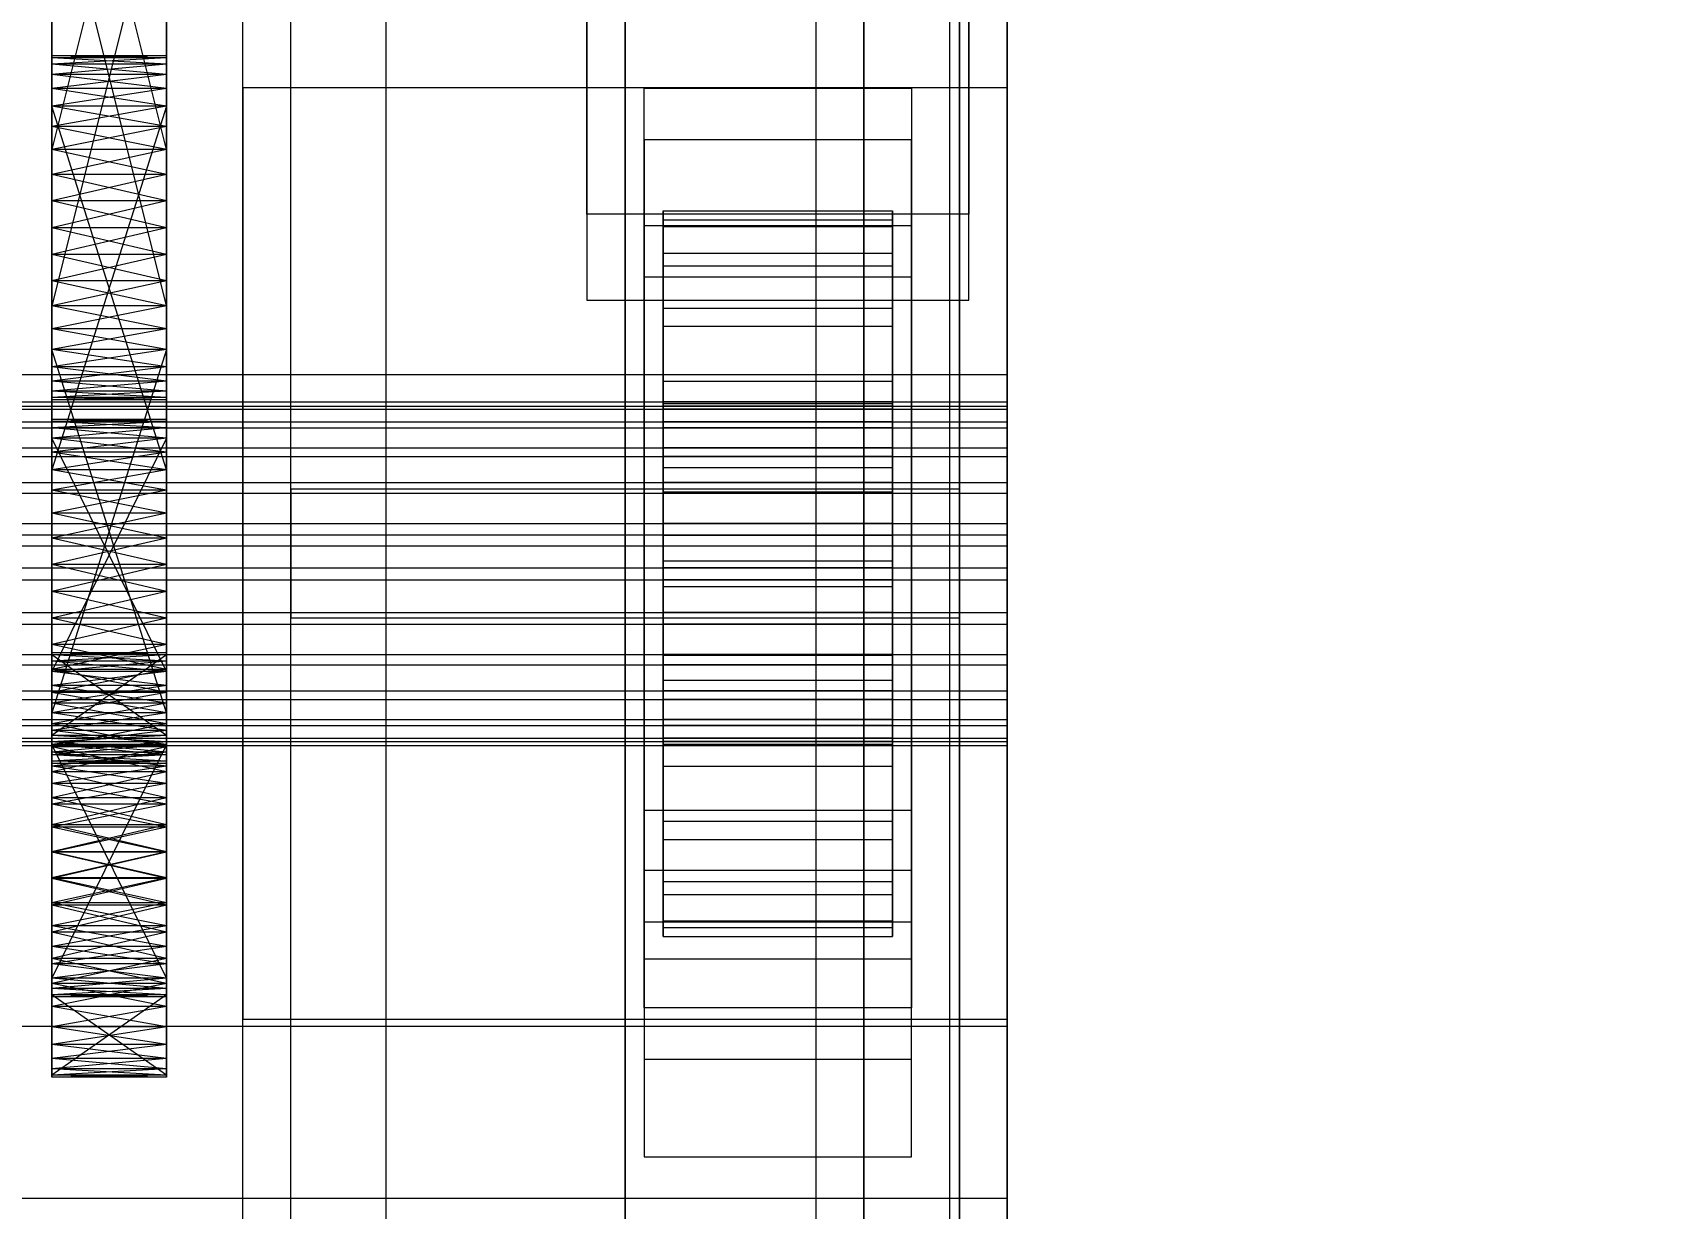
# Model space of a CAD drawing. Header units: millimetres. Extents: x -1970 to 59977, y -65068 to 6837.
# Drawn here: x 1449 to 1534.8, y -34735.4 to -34673.9 of the extents above; entities that cross this region are included whole.
import ezdxf

# ---------------------------------------------------------------- set-up
doc = ezdxf.new("R2010")
doc.units = ezdxf.units.MM
for name, color, linetype, lineweight in [('COTAS_P', 1, 'Continuous', 0), ('frontal_C03', 7, 'Continuous', 0), ('frontal_secador', 7, 'Continuous', 0)]:
    doc.layers.add(name, color=color, linetype=linetype, lineweight=lineweight)
doc.dimstyles.new('R19_100', dxfattribs={"dimtxt": 250, "dimasz": 150, "dimexe": 150, "dimexo": 80, "dimgap": 100, "dimtad": 1, "dimtih": 1, "dimtoh": 1, "dimdsep": 46, "dimcen": 0.09, "dimadec": 0, "dimazin": 0, "dimtfac": 1, "dimtdec": 4, "dimtofl": 0, "dimtmove": 0, "dimatfit": 3, "dimfxl": 1, "dimtolj": 1, "dimtzin": 0, "dimarcsym": 0})

# ---------------------------------------------------------------- blocks, each defined once
blk = doc.blocks.new('*D37')
at = {"layer": 'COTAS_P', "color": 0, "lineweight": -2, "transparency": 16777216}
for p, q in [((-1750, -35420), (-1750, -34450)), ((2600, -35420), (2600, -34450)), ((-1600, -34600), (2450, -34600))]:
    blk.add_line(p, q, dxfattribs=at)
at = {"layer": 'COTAS_P', "color": 0, "transparency": 16777216}
for points in [[(-1600, -34575), (-1600, -34625), (-1750, -34600)], [(2450, -34575), (2450, -34625), (2600, -34600)]]:
    blk.add_solid(points, dxfattribs=at)
at = {"layer": 'Defpoints', "color": 0, "transparency": 16777216}
for p in [(2600, -34600), (-1750, -35500), (2600, -35500)]:
    blk.add_point(p, dxfattribs=at)

msp = doc.modelspace()

# ---------------------------------------------------------------- linework, layer by layer
at = {"layer": 'frontal_C03'}
for p, q in [((1500, -32314.944), (1500, -34875.113)), ((1500, -34879.011), (1500, -32318.841)), ((1490, -35975), (1490, -32996.942)), ((1497, -35975), (1497, -32996.942)), ((1490, -35975), (1490, -33266.434)), ((1497, -35975), (1497, -33266.434)), ((1490, -35975), (1490, -33805.417)), ((1497, -35975), (1497, -33805.417)), ((1467.5, -34957.413), (1467.5, -34362.453)), ((1492.5, -34362.453), (1492.5, -34957.413)), ((1462.5, -34697.731), (1462.5, -34372.263)), ((1497.5, -34372.263), (1497.5, -34697.731)), ((1462.5, -34704.469), (1462.5, -34379)), ((1497.5, -34704.469), (1497.5, -34379)), ((1467.5, -34983.77), (1467.5, -34388.81)), ((1492.5, -34983.77), (1492.5, -34388.81)), ((1460, -34676.738), (1460, -34407.247)), ((1500, -34407.247), (1500, -34676.738)), ((1490, -35975), (1490, -34411.773)), ((1497, -35975), (1497, -34411.773)), ((1460, -34725.461), (1460, -34455.97)), ((1500, -34725.461), (1500, -34455.97)), ((1480, -34466.384), (1480, -34813.291)), ((1480, -34822.274), (1480, -34475.367)), ((1478, -34683.342), (1478, -34622.536)), ((1498, -34622.536), (1498, -34683.342)), ((1460, -34895.125), (1460, -34625.634)), ((1500, -34625.634), (1500, -34895.125)), ((1478, -34627.028), (1478, -34687.834)), ((1498, -34687.834), (1498, -34627.028)), ((1462.5, -34967.223), (1462.5, -34641.754)), ((1497.5, -34641.754), (1497.5, -34967.223)), ((1462.5, -34973.96), (1462.5, -34648.492)), ((1497.5, -34973.96), (1497.5, -34648.492)), ((1460, -34934.104), (1460, -34664.612)), ((1500, -34934.104), (1500, -34664.612)), ((1500, -34676.738), (1460, -34676.738)), ((1460, -34676.738), (1460, -34725.461)), ((1460, -34946.23), (1460, -34676.738)), ((1481, -34679.445), (1481, -34676.75)), ((1481, -34676.75), (1495, -34676.75)), ((1481, -34717.677), (1481, -34676.75)), ((1495, -34676.75), (1495, -34679.445)), ((1495, -34676.75), (1495, -34717.677)), ((1500, -34725.461), (1500, -34676.738)), ((1500, -34676.738), (1500, -34946.23)), ((1495, -34679.445), (1481, -34679.445)), ((1481, -34679.445), (1481, -34720.372)), ((1495, -34720.372), (1495, -34679.445)), ((1498, -34683.342), (1478, -34683.342)), ((1478, -34683.342), (1478, -34687.834)), ((1482, -34693.159), (1482, -34683.166)), ((1482, -34683.166), (1482, -34683.986)), ((1482, -34683.166), (1494, -34683.166)), ((1482, -34683.639), (1482, -34683.166)), ((1482, -34693.384), (1482, -34683.639)), ((1482, -34683.639), (1494, -34683.639)), ((1482, -34685.374), (1482, -34683.639)), ((1494, -34683.986), (1494, -34683.166)), ((1494, -34683.166), (1494, -34693.159)), ((1494, -34683.166), (1494, -34683.639)), ((1494, -34683.639), (1494, -34693.384)), ((1494, -34683.639), (1494, -34685.374)), ((1498, -34687.834), (1498, -34683.342)), ((1481, -34686.631), (1481, -34683.936)), ((1481, -34683.936), (1495, -34683.936)), ((1481, -34724.863), (1481, -34683.936)), ((1482, -34693.548), (1482, -34683.986)), ((1482, -34683.986), (1482, -34686.045)), ((1482, -34683.986), (1494, -34683.986)), ((1494, -34686.045), (1494, -34683.986)), ((1494, -34683.986), (1494, -34693.548)), ((1495, -34683.936), (1495, -34686.631)), ((1495, -34683.936), (1495, -34724.863)), ((1482, -34694.206), (1482, -34685.374)), ((1482, -34685.374), (1494, -34685.374)), ((1482, -34688.253), (1482, -34685.374)), ((1494, -34685.374), (1494, -34694.206)), ((1494, -34685.374), (1494, -34688.253)), ((1482, -34694.523), (1482, -34686.045)), ((1482, -34686.045), (1482, -34689.201)), ((1482, -34686.045), (1494, -34686.045)), ((1494, -34689.201), (1494, -34686.045)), ((1494, -34686.045), (1494, -34694.523)), ((1495, -34686.631), (1481, -34686.631)), ((1481, -34686.631), (1481, -34727.558)), ((1495, -34727.558), (1495, -34686.631)), ((1478, -34687.834), (1498, -34687.834)), ((1482, -34695.569), (1482, -34688.253)), ((1482, -34688.253), (1494, -34688.253)), ((1482, -34692.079), (1482, -34688.253)), ((1494, -34688.253), (1494, -34695.569)), ((1494, -34688.253), (1494, -34692.079)), ((1482, -34696.018), (1482, -34689.201)), ((1482, -34689.201), (1482, -34693.24)), ((1482, -34689.201), (1494, -34689.201)), ((1494, -34693.24), (1494, -34689.201)), ((1494, -34689.201), (1494, -34696.018)), ((-1500, -34691.736), (1500, -34691.736)), ((1482, -34697.382), (1482, -34692.079)), ((1482, -34692.079), (1494, -34692.079)), ((1482, -34696.592), (1482, -34692.079)), ((1494, -34692.079), (1494, -34697.382)), ((1494, -34692.079), (1494, -34696.592)), ((1500, -34691.736), (1500, -34700.719)), ((1500, -34691.736), (1500, -34725.842)), ((-1500, -34693.159), (1500, -34693.159)), ((1482, -34693.548), (1482, -34693.159)), ((1494, -34693.159), (1482, -34693.159)), ((1482, -34693.159), (1482, -34693.384)), ((1482, -34697.932), (1482, -34693.24)), ((1482, -34693.24), (1482, -34697.887)), ((1482, -34693.24), (1494, -34693.24)), ((1494, -34693.159), (1494, -34693.548)), ((1494, -34693.384), (1494, -34693.159)), ((1494, -34697.887), (1494, -34693.24)), ((1494, -34693.24), (1494, -34697.932)), ((1500, -34693.548), (1500, -34693.159)), ((1500, -34693.159), (1500, -34693.384)), ((-1500, -34693.384), (1500, -34693.384)), ((-1500, -34693.548), (1500, -34693.548)), ((1494, -34693.384), (1482, -34693.384)), ((1482, -34693.384), (1482, -34694.206)), ((1482, -34694.523), (1482, -34693.548)), ((1494, -34693.548), (1482, -34693.548)), ((1494, -34694.206), (1494, -34693.384)), ((1494, -34693.548), (1494, -34694.523)), ((1500, -34693.384), (1500, -34694.206)), ((1500, -34694.523), (1500, -34693.548)), ((-1500, -34694.206), (1500, -34694.206)), ((-1500, -34694.523), (1500, -34694.523)), ((1494, -34694.206), (1482, -34694.206)), ((1482, -34694.206), (1482, -34695.569)), ((1482, -34696.018), (1482, -34694.523)), ((1494, -34694.523), (1482, -34694.523)), ((1494, -34695.569), (1494, -34694.206)), ((1494, -34694.523), (1494, -34696.018)), ((1500, -34694.206), (1500, -34695.569)), ((1500, -34696.018), (1500, -34694.523)), ((-1500, -34695.569), (1500, -34695.569)), ((1494, -34695.569), (1482, -34695.569)), ((1482, -34695.569), (1482, -34697.382)), ((1494, -34697.382), (1494, -34695.569)), ((1500, -34695.569), (1500, -34697.382)), ((-1500, -34696.018), (1500, -34696.018)), ((1482, -34697.932), (1482, -34696.018)), ((1494, -34696.018), (1482, -34696.018)), ((1482, -34699.519), (1482, -34696.592)), ((1482, -34696.592), (1494, -34696.592)), ((1482, -34701.483), (1482, -34696.592)), ((1494, -34696.018), (1494, -34697.932)), ((1494, -34696.592), (1494, -34699.519)), ((1494, -34696.592), (1494, -34701.483)), ((1500, -34697.932), (1500, -34696.018)), ((-1500, -34697.382), (1500, -34697.382)), ((1494, -34697.382), (1482, -34697.382)), ((1482, -34697.382), (1482, -34699.519)), ((1494, -34699.519), (1494, -34697.382)), ((1500, -34697.382), (1500, -34699.519)), ((-1500, -34697.932), (1500, -34697.932)), ((1497.5, -34697.731), (1462.5, -34697.731)), ((1462.5, -34697.731), (1462.5, -34704.469)), ((1482, -34697.887), (1482, -34700.133)), ((1494, -34697.887), (1482, -34697.887)), ((1482, -34697.887), (1482, -34702.824)), ((1482, -34700.133), (1482, -34697.932)), ((1494, -34697.932), (1482, -34697.932)), ((1494, -34700.133), (1494, -34697.887)), ((1494, -34702.824), (1494, -34697.887)), ((1494, -34697.932), (1494, -34700.133)), ((1497.5, -34704.469), (1497.5, -34697.731)), ((1500, -34700.133), (1500, -34697.932)), ((-1500, -34699.519), (1500, -34699.519)), ((1500, -34700.133), (-1500, -34700.133)), ((1494, -34699.519), (1482, -34699.519)), ((1482, -34699.519), (1482, -34701.836)), ((1482, -34700.133), (1494, -34700.133)), ((1482, -34702.471), (1482, -34700.133)), ((1494, -34701.836), (1494, -34699.519)), ((1494, -34700.133), (1494, -34702.471)), ((1500, -34699.519), (1500, -34701.836)), ((1500, -34702.471), (1500, -34700.133)), ((1500, -34700.719), (-1500, -34700.719)), ((1500, -34734.825), (1500, -34700.719)), ((-1500, -34701.836), (1500, -34701.836)), ((1482, -34701.836), (1482, -34701.483)), ((1482, -34701.483), (1494, -34701.483)), ((1482, -34706.421), (1482, -34701.483)), ((1494, -34701.836), (1482, -34701.836)), ((1482, -34701.836), (1482, -34704.175)), ((1494, -34701.483), (1494, -34701.836)), ((1494, -34701.483), (1494, -34706.421)), ((1494, -34704.175), (1494, -34701.836)), ((1500, -34701.836), (1500, -34704.175)), ((-1500, -34702.471), (1500, -34702.471)), ((1482, -34704.789), (1482, -34702.471)), ((1482, -34702.471), (1482, -34702.824)), ((1494, -34702.471), (1482, -34702.471)), ((1494, -34702.824), (1494, -34702.471)), ((1494, -34702.471), (1494, -34704.789)), ((1500, -34704.789), (1500, -34702.471)), ((1482, -34702.824), (1482, -34707.716)), ((1482, -34702.824), (1494, -34702.824)), ((1494, -34707.716), (1494, -34702.824)), ((-1500, -34704.175), (1500, -34704.175)), ((1482, -34704.175), (1482, -34706.421)), ((1494, -34704.175), (1482, -34704.175)), ((1482, -34704.175), (1482, -34706.376)), ((1494, -34706.421), (1494, -34704.175)), ((1494, -34706.376), (1494, -34704.175)), ((1500, -34704.175), (1500, -34706.376)), ((-1500, -34704.789), (1500, -34704.789)), ((1462.5, -34704.469), (1497.5, -34704.469)), ((1482, -34706.926), (1482, -34704.789)), ((1482, -34704.789), (1482, -34707.716)), ((1494, -34704.789), (1482, -34704.789)), ((1494, -34707.716), (1494, -34704.789)), ((1494, -34704.789), (1494, -34706.926)), ((1500, -34706.926), (1500, -34704.789)), ((-1500, -34706.376), (1500, -34706.376)), ((-1500, -34706.926), (1500, -34706.926)), ((1482, -34706.376), (1482, -34711.067)), ((1494, -34706.376), (1482, -34706.376)), ((1482, -34706.376), (1482, -34708.289)), ((1482, -34706.421), (1494, -34706.421)), ((1482, -34711.067), (1482, -34706.421)), ((1482, -34708.738), (1482, -34706.926)), ((1482, -34706.926), (1482, -34712.229)), ((1494, -34706.926), (1482, -34706.926)), ((1494, -34711.067), (1494, -34706.376)), ((1494, -34708.289), (1494, -34706.376)), ((1494, -34706.421), (1494, -34711.067)), ((1494, -34712.229), (1494, -34706.926)), ((1494, -34706.926), (1494, -34708.738)), ((1500, -34706.376), (1500, -34708.289)), ((1500, -34708.738), (1500, -34706.926)), ((1482, -34707.716), (1482, -34712.229)), ((1482, -34707.716), (1494, -34707.716)), ((1494, -34712.229), (1494, -34707.716)), ((-1500, -34708.289), (1500, -34708.289)), ((1482, -34708.289), (1482, -34715.106)), ((1494, -34708.289), (1482, -34708.289)), ((1482, -34708.289), (1482, -34709.784)), ((1494, -34715.106), (1494, -34708.289)), ((1494, -34709.784), (1494, -34708.289)), ((1500, -34708.289), (1500, -34709.784)), ((-1500, -34708.738), (1500, -34708.738)), ((1482, -34710.102), (1482, -34708.738)), ((1482, -34708.738), (1482, -34716.055)), ((1494, -34708.738), (1482, -34708.738)), ((1494, -34716.055), (1494, -34708.738)), ((1494, -34708.738), (1494, -34710.102)), ((1500, -34710.102), (1500, -34708.738)), ((-1500, -34709.784), (1500, -34709.784)), ((-1500, -34710.102), (1500, -34710.102)), ((1482, -34709.784), (1482, -34718.263)), ((1494, -34709.784), (1482, -34709.784)), ((1482, -34709.784), (1482, -34710.76)), ((1482, -34710.924), (1482, -34710.102)), ((1482, -34710.102), (1482, -34718.933)), ((1494, -34710.102), (1482, -34710.102)), ((1494, -34718.263), (1494, -34709.784)), ((1494, -34710.76), (1494, -34709.784)), ((1494, -34718.933), (1494, -34710.102)), ((1494, -34710.102), (1494, -34710.924)), ((1500, -34709.784), (1500, -34710.76)), ((1500, -34710.924), (1500, -34710.102)), ((-1500, -34710.76), (1500, -34710.76)), ((-1500, -34710.924), (1500, -34710.924)), ((-1500, -34711.148), (1500, -34711.148)), ((1482, -34710.76), (1482, -34720.322)), ((1494, -34710.76), (1482, -34710.76)), ((1482, -34710.76), (1482, -34711.148)), ((1482, -34711.148), (1482, -34710.924)), ((1482, -34710.924), (1482, -34720.669)), ((1494, -34710.924), (1482, -34710.924)), ((1482, -34711.067), (1494, -34711.067)), ((1482, -34715.106), (1482, -34711.067)), ((1482, -34711.148), (1482, -34721.142)), ((1494, -34711.148), (1482, -34711.148)), ((1494, -34720.322), (1494, -34710.76)), ((1494, -34711.148), (1494, -34710.76)), ((1494, -34720.669), (1494, -34710.924)), ((1494, -34710.924), (1494, -34711.148)), ((1494, -34711.067), (1494, -34715.106)), ((1494, -34721.142), (1494, -34711.148)), ((1500, -34710.76), (1500, -34711.148)), ((1500, -34711.148), (1500, -34710.924)), ((1482, -34712.229), (1482, -34716.055)), ((1482, -34712.229), (1494, -34712.229)), ((1494, -34716.055), (1494, -34712.229)), ((1481, -34724.859), (1481, -34714.529)), ((1481, -34714.529), (1495, -34714.529)), ((1481, -34722.324), (1481, -34714.529)), ((1495, -34714.529), (1495, -34724.859)), ((1495, -34714.529), (1495, -34722.324)), ((1482, -34715.106), (1494, -34715.106)), ((1482, -34718.263), (1482, -34715.106)), ((1494, -34715.106), (1494, -34718.263)), ((1482, -34716.055), (1482, -34718.933)), ((1482, -34716.055), (1494, -34716.055)), ((1494, -34718.933), (1494, -34716.055)), ((1495, -34717.677), (1481, -34717.677)), ((1481, -34717.677), (1481, -34720.372)), ((1495, -34720.372), (1495, -34717.677)), ((1482, -34718.263), (1494, -34718.263)), ((1482, -34720.322), (1482, -34718.263)), ((1482, -34718.933), (1482, -34720.669)), ((1482, -34718.933), (1494, -34718.933)), ((1494, -34718.263), (1494, -34720.322)), ((1494, -34720.669), (1494, -34718.933)), ((1481, -34720.372), (1495, -34720.372)), ((1482, -34720.322), (1494, -34720.322)), ((1482, -34721.142), (1482, -34720.322)), ((1482, -34720.669), (1482, -34721.142)), ((1482, -34720.669), (1494, -34720.669)), ((1494, -34720.322), (1494, -34721.142)), ((1494, -34721.142), (1494, -34720.669)), ((1482, -34721.142), (1494, -34721.142)), ((1495, -34722.324), (1481, -34722.324)), ((1481, -34722.324), (1481, -34732.655)), ((1495, -34732.655), (1495, -34722.324)), ((1481, -34724.859), (1481, -34732.655)), ((1495, -34724.863), (1481, -34724.863)), ((1481, -34724.863), (1481, -34727.558)), ((1495, -34732.655), (1495, -34724.859)), ((1495, -34727.558), (1495, -34724.863)), ((1500, -34725.842), (-1500, -34725.842)), ((1460, -34725.461), (1500, -34725.461)), ((1460, -34994.953), (1460, -34725.461)), ((1500, -34994.953), (1500, -34725.461)), ((1500, -34734.825), (1500, -34725.842)), ((1481, -34727.558), (1495, -34727.558)), ((1481, -34732.655), (1495, -34732.655)), ((-1500, -34734.825), (1500, -34734.825))]:
    msp.add_line(p, q, dxfattribs=at)
at = {"layer": 'frontal_secador'}
for p, q in [((1450, -34651.516), (1450, -34682.642)), ((1456, -34682.642), (1456, -34651.516)), ((1450, -34681.268), (1450, -34653.712)), ((1450, -34686.831), (1450, -34653.712)), ((1450, -34693.05), (1450, -34653.712)), ((1456, -34653.712), (1456, -34681.268)), ((1456, -34653.712), (1456, -34686.831)), ((1456, -34653.712), (1456, -34693.05)), ((1450, -34654.785), (1450, -34679.964)), ((1450, -34654.785), (1450, -34682.642)), ((1450, -34690.413), (1450, -34654.785)), ((1456, -34679.964), (1456, -34654.785)), ((1456, -34682.642), (1456, -34654.785)), ((1456, -34654.785), (1456, -34690.413)), ((1450, -34681.268), (1450, -34655.99)), ((1450, -34655.99), (1450, -34679.964)), ((1456, -34655.99), (1450, -34679.964)), ((1456, -34679.964), (1450, -34655.99)), ((1456, -34655.99), (1456, -34681.268)), ((1456, -34679.964), (1456, -34655.99)), ((1450, -34690.413), (1450, -34660.075)), ((1456, -34660.075), (1456, -34690.413)), ((1450, -34661.483), (1450, -34689.34)), ((1450, -34661.483), (1450, -34691.331)), ((1450, -34661.483), (1450, -34693.05)), ((1456, -34689.34), (1456, -34661.483)), ((1456, -34691.331), (1456, -34661.483)), ((1456, -34693.05), (1456, -34661.483)), ((1450, -34688.135), (1450, -34662.857)), ((1450, -34690.413), (1450, -34662.857)), ((1456, -34662.857), (1456, -34688.135)), ((1456, -34662.857), (1456, -34690.413)), ((1450, -34664.161), (1450, -34689.34)), ((1450, -34688.135), (1450, -34664.161)), ((1456, -34688.135), (1450, -34664.161)), ((1456, -34664.161), (1450, -34688.135)), ((1456, -34689.34), (1456, -34664.161)), ((1456, -34664.161), (1456, -34688.135)), ((1450, -34675.16), (1450, -34675.05)), ((1456, -34675.16), (1450, -34675.05)), ((1456, -34675.05), (1450, -34675.05)), ((1456, -34675.05), (1450, -34675.16)), ((1450, -34675.05), (1450, -34675.49)), ((1450, -34675.05), (1450, -34676.768)), ((1450, -34675.05), (1450, -34698.99)), ((1450, -34681.268), (1450, -34675.05)), ((1450, -34675.16), (1450, -34676.031)), ((1450, -34675.49), (1450, -34675.16)), ((1450, -34675.16), (1450, -34677.686)), ((1456, -34675.49), (1450, -34675.16)), ((1456, -34675.16), (1450, -34675.16)), ((1456, -34675.16), (1450, -34675.49)), ((1456, -34675.16), (1456, -34675.05)), ((1456, -34675.49), (1456, -34675.05)), ((1456, -34676.768), (1456, -34675.05)), ((1456, -34698.99), (1456, -34675.05)), ((1456, -34675.05), (1456, -34681.268)), ((1456, -34676.031), (1456, -34675.16)), ((1456, -34675.16), (1456, -34675.49)), ((1456, -34677.686), (1456, -34675.16)), ((1450, -34676.031), (1450, -34675.49)), ((1456, -34676.031), (1450, -34675.49)), ((1456, -34675.49), (1450, -34675.49)), ((1456, -34675.49), (1450, -34676.031)), ((1450, -34675.49), (1450, -34676.768)), ((1450, -34676.031), (1450, -34677.686)), ((1450, -34676.768), (1450, -34676.031)), ((1450, -34697.785), (1450, -34676.031)), ((1450, -34703.075), (1450, -34676.031)), ((1450, -34676.031), (1450, -34688.135)), ((1450, -34711.635), (1450, -34676.031)), ((1456, -34676.768), (1450, -34676.031)), ((1456, -34676.031), (1450, -34676.031)), ((1456, -34676.031), (1450, -34676.768)), ((1456, -34675.49), (1456, -34676.031)), ((1456, -34676.768), (1456, -34675.49)), ((1456, -34677.686), (1456, -34676.031)), ((1456, -34676.031), (1456, -34676.768)), ((1456, -34676.031), (1456, -34697.785)), ((1456, -34676.031), (1456, -34703.075)), ((1456, -34688.135), (1456, -34676.031)), ((1456, -34676.031), (1456, -34711.635)), ((1450, -34677.686), (1450, -34676.768)), ((1456, -34677.686), (1450, -34676.768)), ((1456, -34676.768), (1450, -34676.768)), ((1456, -34676.768), (1450, -34677.686)), ((1450, -34676.768), (1450, -34696.712)), ((1450, -34678.76), (1450, -34676.768)), ((1450, -34676.768), (1450, -34698.99)), ((1450, -34681.268), (1450, -34676.768)), ((1456, -34676.768), (1456, -34677.686)), ((1456, -34696.712), (1456, -34676.768)), ((1456, -34676.768), (1456, -34678.76)), ((1456, -34698.99), (1456, -34676.768)), ((1456, -34676.768), (1456, -34681.268)), ((1450, -34677.686), (1450, -34679.964)), ((1450, -34678.76), (1450, -34677.686)), ((1450, -34697.785), (1450, -34677.686)), ((1450, -34677.686), (1450, -34696.712)), ((1450, -34677.686), (1450, -34682.642)), ((1450, -34677.686), (1450, -34688.135)), ((1456, -34678.76), (1450, -34677.686)), ((1456, -34677.686), (1450, -34677.686)), ((1456, -34677.686), (1450, -34696.712)), ((1456, -34696.712), (1450, -34677.686)), ((1456, -34677.686), (1450, -34678.76)), ((1456, -34679.964), (1456, -34677.686)), ((1456, -34677.686), (1456, -34678.76)), ((1456, -34677.686), (1456, -34697.785)), ((1456, -34696.712), (1456, -34677.686)), ((1456, -34682.642), (1456, -34677.686)), ((1456, -34688.135), (1456, -34677.686)), ((1450, -34679.964), (1450, -34678.76)), ((1456, -34679.964), (1450, -34678.76)), ((1456, -34678.76), (1450, -34678.76)), ((1450, -34681.268), (1450, -34678.76)), ((1456, -34678.76), (1450, -34679.964)), ((1456, -34678.76), (1456, -34679.964)), ((1456, -34678.76), (1456, -34681.268)), ((1450, -34679.964), (1450, -34681.268)), ((1456, -34679.964), (1450, -34679.964)), ((1456, -34679.964), (1450, -34681.268)), ((1450, -34679.964), (1450, -34682.642)), ((1456, -34681.268), (1450, -34679.964)), ((1456, -34681.268), (1456, -34679.964)), ((1456, -34682.642), (1456, -34679.964)), ((1450, -34684.05), (1450, -34681.268)), ((1450, -34681.268), (1450, -34682.642)), ((1450, -34686.831), (1450, -34681.268)), ((1456, -34681.268), (1450, -34681.268)), ((1456, -34681.268), (1450, -34682.642)), ((1456, -34682.642), (1450, -34681.268)), ((1450, -34711.094), (1450, -34681.268)), ((1450, -34681.268), (1450, -34698.99)), ((1456, -34681.268), (1456, -34684.05)), ((1456, -34682.642), (1456, -34681.268)), ((1456, -34681.268), (1456, -34686.831)), ((1456, -34681.268), (1456, -34711.094)), ((1456, -34698.99), (1456, -34681.268)), ((1450, -34682.642), (1450, -34684.05)), ((1456, -34682.642), (1450, -34682.642)), ((1456, -34682.642), (1450, -34684.05)), ((1450, -34682.642), (1450, -34685.457)), ((1450, -34682.642), (1450, -34688.135)), ((1456, -34684.05), (1450, -34682.642)), ((1450, -34682.642), (1450, -34692.069)), ((1450, -34682.642), (1450, -34690.413)), ((1456, -34684.05), (1456, -34682.642)), ((1456, -34685.457), (1456, -34682.642)), ((1456, -34688.135), (1456, -34682.642)), ((1456, -34692.069), (1456, -34682.642)), ((1456, -34690.413), (1456, -34682.642)), ((1450, -34686.831), (1450, -34684.05)), ((1450, -34684.05), (1450, -34685.457)), ((1456, -34684.05), (1450, -34684.05)), ((1456, -34684.05), (1450, -34685.457)), ((1456, -34685.457), (1450, -34684.05)), ((1456, -34684.05), (1456, -34686.831)), ((1456, -34685.457), (1456, -34684.05)), ((1450, -34685.457), (1450, -34686.831)), ((1456, -34685.457), (1450, -34685.457)), ((1456, -34685.457), (1450, -34686.831)), ((1450, -34685.457), (1450, -34688.135)), ((1456, -34686.831), (1450, -34685.457)), ((1456, -34686.831), (1456, -34685.457)), ((1456, -34688.135), (1456, -34685.457)), ((1450, -34689.34), (1450, -34686.831)), ((1450, -34686.831), (1450, -34688.135)), ((1450, -34691.331), (1450, -34686.831)), ((1450, -34693.05), (1450, -34686.831)), ((1456, -34686.831), (1450, -34686.831)), ((1456, -34686.831), (1450, -34688.135)), ((1456, -34688.135), (1450, -34686.831)), ((1450, -34711.094), (1450, -34686.831)), ((1456, -34686.831), (1456, -34689.34)), ((1456, -34688.135), (1456, -34686.831)), ((1456, -34686.831), (1456, -34691.331)), ((1456, -34686.831), (1456, -34693.05)), ((1456, -34686.831), (1456, -34711.094)), ((1450, -34689.34), (1450, -34688.135)), ((1456, -34688.135), (1450, -34688.135)), ((1456, -34688.135), (1450, -34689.34)), ((1456, -34689.34), (1450, -34688.135)), ((1450, -34688.135), (1450, -34690.413)), ((1450, -34688.135), (1450, -34710.357)), ((1450, -34688.135), (1450, -34711.635)), ((1450, -34688.135), (1450, -34692.069)), ((1456, -34688.135), (1456, -34689.34)), ((1456, -34690.413), (1456, -34688.135)), ((1456, -34710.357), (1456, -34688.135)), ((1456, -34711.635), (1456, -34688.135)), ((1456, -34692.069), (1456, -34688.135)), ((1450, -34691.331), (1450, -34689.34)), ((1450, -34689.34), (1450, -34690.413)), ((1456, -34689.34), (1450, -34689.34)), ((1456, -34689.34), (1450, -34690.413)), ((1456, -34690.413), (1450, -34689.34)), ((1450, -34709.439), (1450, -34689.34)), ((1450, -34711.094), (1450, -34689.34)), ((1456, -34689.34), (1456, -34691.331)), ((1456, -34690.413), (1456, -34689.34)), ((1456, -34689.34), (1456, -34709.439)), ((1456, -34689.34), (1456, -34711.094)), ((1450, -34690.413), (1450, -34691.331)), ((1456, -34690.413), (1450, -34690.413)), ((1456, -34690.413), (1450, -34691.331)), ((1456, -34691.331), (1450, -34690.413)), ((1450, -34690.413), (1450, -34710.357)), ((1450, -34709.439), (1450, -34690.413)), ((1456, -34709.439), (1450, -34690.413)), ((1456, -34690.413), (1450, -34709.439)), ((1450, -34692.069), (1450, -34690.413)), ((1450, -34692.939), (1450, -34690.413)), ((1456, -34691.331), (1456, -34690.413)), ((1456, -34710.357), (1456, -34690.413)), ((1456, -34690.413), (1456, -34709.439)), ((1456, -34690.413), (1456, -34692.069)), ((1456, -34690.413), (1456, -34692.939)), ((1450, -34692.609), (1450, -34691.331)), ((1450, -34691.331), (1450, -34692.069)), ((1450, -34693.05), (1450, -34691.331)), ((1456, -34691.331), (1450, -34691.331)), ((1456, -34691.331), (1450, -34692.069)), ((1456, -34692.069), (1450, -34691.331)), ((1456, -34691.331), (1456, -34692.609)), ((1456, -34692.069), (1456, -34691.331)), ((1456, -34691.331), (1456, -34693.05)), ((1450, -34692.069), (1450, -34692.609)), ((1456, -34692.069), (1450, -34692.069)), ((1456, -34692.069), (1450, -34692.609)), ((1456, -34692.609), (1450, -34692.069)), ((1450, -34692.939), (1450, -34692.069)), ((1456, -34692.609), (1456, -34692.069)), ((1456, -34692.069), (1456, -34692.939)), ((1450, -34693.05), (1450, -34692.609)), ((1450, -34692.609), (1450, -34692.939)), ((1456, -34692.609), (1450, -34692.609)), ((1456, -34692.609), (1450, -34692.939)), ((1456, -34692.939), (1450, -34692.609)), ((1450, -34692.939), (1450, -34693.05)), ((1456, -34692.939), (1450, -34692.939)), ((1456, -34692.939), (1450, -34693.05)), ((1456, -34693.05), (1450, -34692.939)), ((1456, -34693.05), (1450, -34693.05)), ((1456, -34692.609), (1456, -34693.05)), ((1456, -34692.939), (1456, -34692.609)), ((1456, -34693.05), (1456, -34692.939)), ((1450, -34694.186), (1450, -34694.075)), ((1456, -34694.186), (1450, -34694.075)), ((1456, -34694.075), (1450, -34694.075)), ((1456, -34694.075), (1450, -34694.186)), ((1450, -34694.075), (1450, -34694.516)), ((1456, -34694.186), (1456, -34694.075)), ((1456, -34694.516), (1456, -34694.075)), ((1450, -34694.186), (1450, -34695.056)), ((1450, -34694.516), (1450, -34694.186)), ((1450, -34708.01), (1450, -34694.186)), ((1450, -34694.186), (1450, -34698.99)), ((1450, -34712.51), (1450, -34694.186)), ((1450, -34694.186), (1450, -34709.439)), ((1450, -34722.572), (1450, -34694.186)), ((1456, -34694.516), (1450, -34694.186)), ((1456, -34694.186), (1450, -34694.186)), ((1456, -34694.186), (1450, -34694.516)), ((1450, -34695.056), (1450, -34694.516)), ((1456, -34695.056), (1450, -34694.516)), ((1456, -34694.516), (1450, -34694.516)), ((1456, -34694.516), (1450, -34695.056)), ((1450, -34694.516), (1450, -34707.272)), ((1450, -34695.794), (1450, -34694.516)), ((1450, -34694.516), (1450, -34708.927)), ((1450, -34697.785), (1450, -34694.516)), ((1450, -34703.075), (1450, -34694.516)), ((1456, -34695.056), (1456, -34694.186)), ((1456, -34694.186), (1456, -34694.516)), ((1456, -34694.186), (1456, -34708.01)), ((1456, -34698.99), (1456, -34694.186)), ((1456, -34694.186), (1456, -34712.51)), ((1456, -34709.439), (1456, -34694.186)), ((1456, -34694.186), (1456, -34722.572)), ((1456, -34694.516), (1456, -34695.056)), ((1456, -34707.272), (1456, -34694.516)), ((1456, -34694.516), (1456, -34695.794)), ((1456, -34708.927), (1456, -34694.516)), ((1456, -34694.516), (1456, -34697.785)), ((1456, -34694.516), (1456, -34703.075)), ((1450, -34695.056), (1450, -34696.712)), ((1450, -34695.794), (1450, -34695.056)), ((1450, -34708.01), (1450, -34695.056)), ((1450, -34695.056), (1450, -34707.272)), ((1450, -34695.056), (1450, -34698.99)), ((1456, -34695.794), (1450, -34695.056)), ((1456, -34695.056), (1450, -34695.056)), ((1456, -34695.056), (1450, -34707.272)), ((1456, -34707.272), (1450, -34695.056)), ((1456, -34695.056), (1450, -34695.794)), ((1450, -34696.712), (1450, -34695.794)), ((1456, -34696.712), (1450, -34695.794)), ((1456, -34695.794), (1450, -34695.794)), ((1450, -34697.785), (1450, -34695.794)), ((1456, -34695.794), (1450, -34696.712)), ((1456, -34696.712), (1456, -34695.056)), ((1456, -34695.056), (1456, -34695.794)), ((1456, -34695.056), (1456, -34708.01)), ((1456, -34707.272), (1456, -34695.056)), ((1456, -34698.99), (1456, -34695.056)), ((1456, -34695.794), (1456, -34696.712)), ((1456, -34695.794), (1456, -34697.785)), ((1450, -34696.712), (1450, -34697.785)), ((1456, -34696.712), (1450, -34696.712)), ((1456, -34696.712), (1450, -34697.785)), ((1450, -34696.712), (1450, -34698.99)), ((1456, -34697.785), (1450, -34696.712)), ((1456, -34697.785), (1456, -34696.712)), ((1456, -34698.99), (1456, -34696.712)), ((1450, -34700.294), (1450, -34697.785)), ((1450, -34697.785), (1450, -34698.99)), ((1450, -34703.075), (1450, -34697.785)), ((1456, -34697.785), (1450, -34697.785)), ((1456, -34697.785), (1450, -34698.99)), ((1456, -34698.99), (1450, -34697.785)), ((1456, -34697.785), (1456, -34700.294)), ((1456, -34698.99), (1456, -34697.785)), ((1456, -34697.785), (1456, -34703.075)), ((1450, -34698.99), (1450, -34700.294)), ((1456, -34698.99), (1450, -34698.99)), ((1456, -34698.99), (1450, -34700.294)), ((1450, -34698.99), (1450, -34701.668)), ((1450, -34698.99), (1450, -34704.483)), ((1450, -34698.99), (1450, -34709.439)), ((1456, -34700.294), (1450, -34698.99)), ((1450, -34698.99), (1450, -34711.094)), ((1456, -34700.294), (1456, -34698.99)), ((1456, -34701.668), (1456, -34698.99)), ((1456, -34704.483), (1456, -34698.99)), ((1456, -34709.439), (1456, -34698.99)), ((1456, -34711.094), (1456, -34698.99)), ((1450, -34703.075), (1450, -34700.294)), ((1450, -34700.294), (1450, -34701.668)), ((1456, -34700.294), (1450, -34700.294)), ((1456, -34700.294), (1450, -34701.668)), ((1456, -34701.668), (1450, -34700.294)), ((1456, -34700.294), (1456, -34703.075)), ((1456, -34701.668), (1456, -34700.294)), ((1450, -34701.668), (1450, -34703.075)), ((1456, -34701.668), (1450, -34701.668)), ((1456, -34701.668), (1450, -34703.075)), ((1450, -34701.668), (1450, -34704.483)), ((1456, -34703.075), (1450, -34701.668)), ((1456, -34703.075), (1456, -34701.668)), ((1456, -34704.483), (1456, -34701.668)), ((1450, -34705.857), (1450, -34703.075)), ((1450, -34703.075), (1450, -34704.483)), ((1450, -34708.365), (1450, -34703.075)), ((1450, -34711.635), (1450, -34703.075)), ((1456, -34703.075), (1450, -34703.075)), ((1456, -34703.075), (1450, -34704.483)), ((1456, -34704.483), (1450, -34703.075)), ((1450, -34724.18), (1450, -34703.075)), ((1450, -34703.075), (1450, -34708.927)), ((1456, -34703.075), (1456, -34705.857)), ((1456, -34704.483), (1456, -34703.075)), ((1456, -34703.075), (1456, -34708.365)), ((1456, -34703.075), (1456, -34711.635)), ((1456, -34703.075), (1456, -34724.18)), ((1456, -34708.927), (1456, -34703.075)), ((1450, -34704.483), (1450, -34705.857)), ((1456, -34704.483), (1450, -34704.483)), ((1456, -34704.483), (1450, -34705.857)), ((1450, -34704.483), (1450, -34707.161)), ((1450, -34704.483), (1450, -34709.439)), ((1456, -34705.857), (1450, -34704.483)), ((1456, -34705.857), (1456, -34704.483)), ((1456, -34707.161), (1456, -34704.483)), ((1456, -34709.439), (1456, -34704.483)), ((1450, -34708.365), (1450, -34705.857)), ((1450, -34705.857), (1450, -34707.161)), ((1456, -34705.857), (1450, -34705.857)), ((1456, -34705.857), (1450, -34707.161)), ((1456, -34707.161), (1450, -34705.857)), ((1456, -34705.857), (1456, -34708.365)), ((1456, -34707.161), (1456, -34705.857)), ((1450, -34706.402), (1450, -34706.291)), ((1456, -34706.402), (1450, -34706.291)), ((1456, -34706.291), (1450, -34706.291)), ((1456, -34706.291), (1450, -34706.402)), ((1450, -34706.291), (1450, -34710.611)), ((1450, -34706.731), (1450, -34706.291)), ((1450, -34706.291), (1450, -34711.481)), ((1450, -34708.01), (1450, -34706.291)), ((1450, -34706.402), (1450, -34707.272)), ((1450, -34706.731), (1450, -34706.402)), ((1450, -34710.941), (1450, -34706.402)), ((1450, -34706.402), (1450, -34710.611)), ((1450, -34706.402), (1450, -34708.927)), ((1450, -34706.402), (1450, -34713.883)), ((1450, -34714.21), (1450, -34706.402)), ((1450, -34706.402), (1450, -34723.31)), ((1450, -34724.79), (1450, -34706.402)), ((1456, -34706.731), (1450, -34706.402)), ((1456, -34706.402), (1450, -34706.402)), ((1456, -34706.402), (1450, -34710.611)), ((1456, -34710.611), (1450, -34706.402)), ((1456, -34706.402), (1450, -34706.731)), ((1450, -34707.272), (1450, -34706.731)), ((1456, -34707.272), (1450, -34706.731)), ((1456, -34706.731), (1450, -34706.731)), ((1450, -34708.01), (1450, -34706.731)), ((1456, -34706.731), (1450, -34707.272)), ((1456, -34706.402), (1456, -34706.291)), ((1456, -34710.611), (1456, -34706.291)), ((1456, -34706.291), (1456, -34706.731)), ((1456, -34711.481), (1456, -34706.291)), ((1456, -34706.291), (1456, -34708.01)), ((1456, -34707.272), (1456, -34706.402)), ((1456, -34706.402), (1456, -34706.731)), ((1456, -34706.402), (1456, -34710.941)), ((1456, -34710.611), (1456, -34706.402)), ((1456, -34708.927), (1456, -34706.402)), ((1456, -34713.883), (1456, -34706.402)), ((1456, -34706.402), (1456, -34714.21)), ((1456, -34723.31), (1456, -34706.402)), ((1456, -34706.402), (1456, -34724.79)), ((1456, -34706.731), (1456, -34707.272)), ((1456, -34706.731), (1456, -34708.01)), ((1450, -34707.161), (1450, -34708.365)), ((1456, -34707.161), (1450, -34707.161)), ((1456, -34707.161), (1450, -34708.365)), ((1450, -34707.161), (1450, -34709.439)), ((1456, -34708.365), (1450, -34707.161)), ((1450, -34707.272), (1450, -34708.01)), ((1456, -34707.272), (1450, -34707.272)), ((1456, -34707.272), (1450, -34708.01)), ((1450, -34707.272), (1450, -34708.927)), ((1456, -34708.01), (1450, -34707.272)), ((1456, -34708.365), (1456, -34707.161)), ((1456, -34709.439), (1456, -34707.161)), ((1456, -34708.01), (1456, -34707.272)), ((1456, -34708.927), (1456, -34707.272)), ((1450, -34710.001), (1450, -34708.01)), ((1450, -34708.01), (1450, -34708.927)), ((1450, -34712.51), (1450, -34708.01)), ((1456, -34708.01), (1450, -34708.01)), ((1456, -34708.01), (1450, -34708.927)), ((1456, -34708.927), (1450, -34708.01)), ((1450, -34708.01), (1450, -34711.481)), ((1450, -34718.072), (1450, -34708.01)), ((1450, -34710.357), (1450, -34708.365)), ((1450, -34708.365), (1450, -34709.439)), ((1450, -34711.635), (1450, -34708.365)), ((1456, -34708.365), (1450, -34708.365)), ((1456, -34708.365), (1450, -34709.439)), ((1456, -34709.439), (1450, -34708.365)), ((1450, -34724.18), (1450, -34708.365)), ((1456, -34708.01), (1456, -34710.001)), ((1456, -34708.927), (1456, -34708.01)), ((1456, -34708.01), (1456, -34712.51)), ((1456, -34711.481), (1456, -34708.01)), ((1456, -34708.01), (1456, -34718.072)), ((1456, -34708.365), (1456, -34710.357)), ((1456, -34709.439), (1456, -34708.365)), ((1456, -34708.365), (1456, -34711.635)), ((1456, -34708.365), (1456, -34724.18)), ((1450, -34708.927), (1450, -34710.001)), ((1456, -34708.927), (1450, -34708.927)), ((1456, -34708.927), (1450, -34710.001)), ((1450, -34708.927), (1450, -34711.205)), ((1450, -34708.927), (1450, -34713.883)), ((1456, -34710.001), (1450, -34708.927)), ((1450, -34708.927), (1450, -34719.377)), ((1450, -34708.927), (1450, -34724.18)), ((1450, -34710.357), (1450, -34709.439)), ((1456, -34709.439), (1450, -34709.439)), ((1456, -34709.439), (1450, -34710.357)), ((1456, -34710.357), (1450, -34709.439)), ((1450, -34709.439), (1450, -34711.094)), ((1450, -34709.439), (1450, -34723.85)), ((1450, -34709.439), (1450, -34724.291)), ((1450, -34709.439), (1450, -34722.572)), ((1450, -34709.439), (1450, -34711.965)), ((1456, -34710.001), (1456, -34708.927)), ((1456, -34711.205), (1456, -34708.927)), ((1456, -34713.883), (1456, -34708.927)), ((1456, -34719.377), (1456, -34708.927)), ((1456, -34724.18), (1456, -34708.927)), ((1456, -34709.439), (1456, -34710.357)), ((1456, -34711.094), (1456, -34709.439)), ((1456, -34723.85), (1456, -34709.439)), ((1456, -34724.291), (1456, -34709.439)), ((1456, -34722.572), (1456, -34709.439)), ((1456, -34711.965), (1456, -34709.439)), ((1450, -34712.51), (1450, -34710.001)), ((1450, -34710.001), (1450, -34711.205)), ((1456, -34710.001), (1450, -34710.001)), ((1456, -34710.001), (1450, -34711.205)), ((1456, -34711.205), (1450, -34710.001)), ((1450, -34711.635), (1450, -34710.357)), ((1450, -34710.357), (1450, -34711.094)), ((1456, -34710.357), (1450, -34710.357)), ((1456, -34710.357), (1450, -34711.094)), ((1456, -34711.094), (1450, -34710.357)), ((1450, -34723.31), (1450, -34710.357)), ((1450, -34724.18), (1450, -34710.357)), ((1456, -34710.001), (1456, -34712.51)), ((1456, -34711.205), (1456, -34710.001)), ((1456, -34710.357), (1456, -34711.635)), ((1456, -34711.094), (1456, -34710.357)), ((1456, -34710.357), (1456, -34723.31)), ((1456, -34710.357), (1456, -34724.18)), ((1450, -34710.611), (1450, -34710.941)), ((1456, -34710.611), (1450, -34710.611)), ((1456, -34710.611), (1450, -34710.941)), ((1450, -34710.611), (1450, -34711.481)), ((1456, -34710.941), (1450, -34710.611)), ((1450, -34712.219), (1450, -34710.941)), ((1450, -34710.941), (1450, -34711.481)), ((1450, -34714.21), (1450, -34710.941)), ((1456, -34710.941), (1450, -34710.941)), ((1456, -34710.941), (1450, -34711.481)), ((1456, -34711.481), (1450, -34710.941)), ((1450, -34711.094), (1450, -34711.635)), ((1456, -34711.094), (1450, -34711.094)), ((1456, -34711.094), (1450, -34711.635)), ((1456, -34711.635), (1450, -34711.094)), ((1450, -34711.094), (1450, -34723.85)), ((1450, -34723.31), (1450, -34711.094)), ((1456, -34723.31), (1450, -34711.094)), ((1456, -34711.094), (1450, -34723.31)), ((1450, -34711.965), (1450, -34711.094)), ((1450, -34711.205), (1450, -34712.51)), ((1456, -34711.205), (1450, -34711.205)), ((1456, -34711.205), (1450, -34712.51)), ((1450, -34711.205), (1450, -34713.883)), ((1456, -34712.51), (1450, -34711.205)), ((1456, -34710.941), (1456, -34710.611)), ((1456, -34711.481), (1456, -34710.611)), ((1456, -34710.941), (1456, -34712.219)), ((1456, -34711.481), (1456, -34710.941)), ((1456, -34710.941), (1456, -34714.21)), ((1456, -34711.635), (1456, -34711.094)), ((1456, -34723.85), (1456, -34711.094)), ((1456, -34711.094), (1456, -34723.31)), ((1456, -34711.094), (1456, -34711.965)), ((1456, -34712.51), (1456, -34711.205)), ((1456, -34713.883), (1456, -34711.205)), ((1450, -34711.481), (1450, -34712.219)), ((1456, -34711.481), (1450, -34711.481)), ((1456, -34711.481), (1450, -34712.219)), ((1450, -34711.481), (1450, -34713.136)), ((1450, -34711.481), (1450, -34715.414)), ((1450, -34711.481), (1450, -34720.908)), ((1450, -34711.481), (1450, -34728.389)), ((1450, -34718.072), (1450, -34711.481)), ((1456, -34712.219), (1450, -34711.481)), ((1450, -34712.075), (1450, -34711.635)), ((1450, -34711.635), (1450, -34711.965)), ((1456, -34711.635), (1450, -34711.635)), ((1456, -34711.635), (1450, -34711.965)), ((1456, -34711.965), (1450, -34711.635)), ((1450, -34711.965), (1450, -34712.075)), ((1456, -34711.965), (1450, -34711.965)), ((1456, -34711.965), (1450, -34712.075)), ((1456, -34712.075), (1450, -34711.965)), ((1456, -34712.075), (1450, -34712.075)), ((1456, -34712.219), (1456, -34711.481)), ((1456, -34713.136), (1456, -34711.481)), ((1456, -34715.414), (1456, -34711.481)), ((1456, -34720.908), (1456, -34711.481)), ((1456, -34728.389), (1456, -34711.481)), ((1456, -34711.481), (1456, -34718.072)), ((1456, -34711.635), (1456, -34712.075)), ((1456, -34711.965), (1456, -34711.635)), ((1456, -34712.075), (1456, -34711.965)), ((1450, -34714.21), (1450, -34712.219)), ((1450, -34712.219), (1450, -34713.136)), ((1456, -34712.219), (1450, -34712.219)), ((1456, -34712.219), (1450, -34713.136)), ((1456, -34713.136), (1450, -34712.219)), ((1450, -34715.291), (1450, -34712.51)), ((1450, -34712.51), (1450, -34713.883)), ((1450, -34718.072), (1450, -34712.51)), ((1450, -34722.572), (1450, -34712.51)), ((1456, -34712.51), (1450, -34712.51)), ((1456, -34712.51), (1450, -34713.883)), ((1456, -34713.883), (1450, -34712.51)), ((1456, -34712.219), (1456, -34714.21)), ((1456, -34713.136), (1456, -34712.219)), ((1456, -34712.51), (1456, -34715.291)), ((1456, -34713.883), (1456, -34712.51)), ((1456, -34712.51), (1456, -34718.072)), ((1456, -34712.51), (1456, -34722.572)), ((1450, -34713.136), (1450, -34714.21)), ((1456, -34713.136), (1450, -34713.136)), ((1456, -34713.136), (1450, -34714.21)), ((1450, -34713.136), (1450, -34715.414)), ((1456, -34714.21), (1450, -34713.136)), ((1450, -34713.883), (1450, -34715.291)), ((1456, -34713.883), (1450, -34713.883)), ((1456, -34713.883), (1450, -34715.291)), ((1450, -34713.883), (1450, -34716.699)), ((1450, -34713.883), (1450, -34719.377)), ((1450, -34713.883), (1450, -34723.31)), ((1456, -34715.291), (1450, -34713.883)), ((1456, -34714.21), (1456, -34713.136)), ((1456, -34715.414), (1456, -34713.136)), ((1456, -34715.291), (1456, -34713.883)), ((1456, -34716.699), (1456, -34713.883)), ((1456, -34719.377), (1456, -34713.883)), ((1456, -34723.31), (1456, -34713.883)), ((1450, -34716.719), (1450, -34714.21)), ((1450, -34714.21), (1450, -34715.414)), ((1450, -34719.5), (1450, -34714.21)), ((1450, -34724.79), (1450, -34714.21)), ((1456, -34714.21), (1450, -34714.21)), ((1456, -34714.21), (1450, -34715.414)), ((1456, -34715.414), (1450, -34714.21)), ((1456, -34714.21), (1456, -34716.719)), ((1456, -34715.414), (1456, -34714.21)), ((1456, -34714.21), (1456, -34719.5)), ((1456, -34714.21), (1456, -34724.79)), ((1450, -34718.072), (1450, -34715.291)), ((1450, -34715.291), (1450, -34716.699)), ((1456, -34715.291), (1450, -34715.291)), ((1456, -34715.291), (1450, -34716.699)), ((1456, -34716.699), (1450, -34715.291)), ((1450, -34715.414), (1450, -34716.719)), ((1456, -34715.414), (1450, -34715.414)), ((1456, -34715.414), (1450, -34716.719)), ((1450, -34715.414), (1450, -34718.092)), ((1450, -34715.414), (1450, -34720.908)), ((1456, -34716.719), (1450, -34715.414)), ((1456, -34715.291), (1456, -34718.072)), ((1456, -34716.699), (1456, -34715.291)), ((1456, -34716.719), (1456, -34715.414)), ((1456, -34718.092), (1456, -34715.414)), ((1456, -34720.908), (1456, -34715.414)), ((1450, -34716.699), (1450, -34718.072)), ((1456, -34716.699), (1450, -34716.699)), ((1456, -34716.699), (1450, -34718.072)), ((1450, -34716.699), (1450, -34719.377)), ((1456, -34718.072), (1450, -34716.699)), ((1450, -34719.5), (1450, -34716.719)), ((1450, -34716.719), (1450, -34718.092)), ((1456, -34716.719), (1450, -34716.719)), ((1456, -34716.719), (1450, -34718.092)), ((1456, -34718.092), (1450, -34716.719)), ((1456, -34718.072), (1456, -34716.699)), ((1456, -34719.377), (1456, -34716.699)), ((1456, -34716.719), (1456, -34719.5)), ((1456, -34718.092), (1456, -34716.719)), ((1450, -34720.581), (1450, -34718.072)), ((1450, -34718.072), (1450, -34719.377)), ((1450, -34722.572), (1450, -34718.072)), ((1456, -34718.072), (1450, -34718.072)), ((1456, -34718.072), (1450, -34719.377)), ((1456, -34719.377), (1450, -34718.072)), ((1450, -34728.389), (1450, -34718.072)), ((1450, -34718.092), (1450, -34719.5)), ((1456, -34718.092), (1450, -34718.092)), ((1456, -34718.092), (1450, -34719.5)), ((1450, -34718.092), (1450, -34720.908)), ((1456, -34719.5), (1450, -34718.092)), ((1456, -34718.072), (1456, -34720.581)), ((1456, -34719.377), (1456, -34718.072)), ((1456, -34718.072), (1456, -34722.572)), ((1456, -34718.072), (1456, -34728.389)), ((1456, -34719.5), (1456, -34718.092)), ((1456, -34720.908), (1456, -34718.092)), ((1450, -34719.377), (1450, -34720.581)), ((1456, -34719.377), (1450, -34719.377)), ((1456, -34719.377), (1450, -34720.581)), ((1450, -34719.377), (1450, -34721.655)), ((1450, -34719.377), (1450, -34723.31)), ((1456, -34720.581), (1450, -34719.377)), ((1450, -34719.377), (1450, -34724.18)), ((1450, -34722.281), (1450, -34719.5)), ((1450, -34719.5), (1450, -34720.908)), ((1450, -34724.79), (1450, -34719.5)), ((1456, -34719.5), (1450, -34719.5)), ((1456, -34719.5), (1450, -34720.908)), ((1456, -34720.908), (1450, -34719.5)), ((1456, -34720.581), (1456, -34719.377)), ((1456, -34721.655), (1456, -34719.377)), ((1456, -34723.31), (1456, -34719.377)), ((1456, -34724.18), (1456, -34719.377)), ((1456, -34719.5), (1456, -34722.281)), ((1456, -34720.908), (1456, -34719.5)), ((1456, -34719.5), (1456, -34724.79)), ((1450, -34722.572), (1450, -34720.581)), ((1450, -34720.581), (1450, -34721.655)), ((1456, -34720.581), (1450, -34720.581)), ((1456, -34720.581), (1450, -34721.655)), ((1456, -34721.655), (1450, -34720.581)), ((1456, -34720.581), (1456, -34722.572)), ((1456, -34721.655), (1456, -34720.581)), ((1450, -34720.908), (1450, -34722.281)), ((1456, -34720.908), (1450, -34720.908)), ((1456, -34720.908), (1450, -34722.281)), ((1450, -34720.908), (1450, -34723.586)), ((1450, -34720.908), (1450, -34725.864)), ((1450, -34720.908), (1450, -34728.389)), ((1456, -34722.281), (1450, -34720.908)), ((1456, -34722.281), (1456, -34720.908)), ((1456, -34723.586), (1456, -34720.908)), ((1456, -34725.864), (1456, -34720.908)), ((1456, -34728.389), (1456, -34720.908)), ((1450, -34721.655), (1450, -34722.572)), ((1456, -34721.655), (1450, -34721.655)), ((1456, -34721.655), (1450, -34722.572)), ((1450, -34721.655), (1450, -34723.31)), ((1456, -34722.572), (1450, -34721.655)), ((1450, -34724.79), (1450, -34722.281)), ((1450, -34722.281), (1450, -34723.586)), ((1456, -34722.281), (1450, -34722.281)), ((1456, -34722.281), (1450, -34723.586)), ((1456, -34723.586), (1450, -34722.281)), ((1456, -34722.572), (1456, -34721.655)), ((1456, -34723.31), (1456, -34721.655)), ((1456, -34722.281), (1456, -34724.79)), ((1456, -34723.586), (1456, -34722.281)), ((1450, -34723.85), (1450, -34722.572)), ((1450, -34722.572), (1450, -34723.31)), ((1450, -34724.291), (1450, -34722.572)), ((1456, -34722.572), (1450, -34722.572)), ((1456, -34722.572), (1450, -34723.31)), ((1456, -34723.31), (1450, -34722.572)), ((1450, -34728.389), (1450, -34722.572)), ((1450, -34723.85), (1450, -34723.31)), ((1456, -34723.31), (1450, -34723.31)), ((1456, -34723.31), (1450, -34723.85)), ((1456, -34723.85), (1450, -34723.31)), ((1450, -34723.31), (1450, -34724.18)), ((1450, -34723.31), (1450, -34728.5)), ((1450, -34723.31), (1450, -34728.059)), ((1450, -34723.31), (1450, -34724.79)), ((1456, -34722.572), (1456, -34723.85)), ((1456, -34723.31), (1456, -34722.572)), ((1456, -34722.572), (1456, -34724.291)), ((1456, -34722.572), (1456, -34728.389)), ((1456, -34723.31), (1456, -34723.85)), ((1456, -34724.18), (1456, -34723.31)), ((1456, -34728.5), (1456, -34723.31)), ((1456, -34728.059), (1456, -34723.31)), ((1456, -34724.79), (1456, -34723.31)), ((1450, -34723.586), (1450, -34724.79)), ((1456, -34723.586), (1450, -34723.586)), ((1456, -34723.586), (1450, -34724.79)), ((1450, -34723.586), (1450, -34725.864)), ((1456, -34724.79), (1450, -34723.586)), ((1450, -34724.291), (1450, -34723.85)), ((1450, -34723.85), (1450, -34724.18)), ((1456, -34723.85), (1450, -34723.85)), ((1456, -34723.85), (1450, -34724.18)), ((1456, -34724.18), (1450, -34723.85)), ((1450, -34728.389), (1450, -34723.85)), ((1450, -34724.18), (1450, -34724.291)), ((1456, -34724.18), (1450, -34724.18)), ((1456, -34724.18), (1450, -34724.291)), ((1456, -34724.291), (1450, -34724.18)), ((1450, -34724.18), (1450, -34728.5)), ((1450, -34728.389), (1450, -34724.18)), ((1456, -34728.389), (1450, -34724.18)), ((1456, -34724.18), (1450, -34728.389)), ((1456, -34724.79), (1456, -34723.586)), ((1456, -34725.864), (1456, -34723.586)), ((1456, -34723.85), (1456, -34724.291)), ((1456, -34724.18), (1456, -34723.85)), ((1456, -34723.85), (1456, -34728.389)), ((1456, -34724.291), (1456, -34724.18)), ((1456, -34728.5), (1456, -34724.18)), ((1456, -34724.18), (1456, -34728.389)), ((1456, -34724.291), (1450, -34724.291)), ((1450, -34726.781), (1450, -34724.79)), ((1450, -34724.79), (1450, -34725.864)), ((1450, -34728.059), (1450, -34724.79)), ((1456, -34724.79), (1450, -34724.79)), ((1456, -34724.79), (1450, -34725.864)), ((1456, -34725.864), (1450, -34724.79)), ((1456, -34724.79), (1456, -34726.781)), ((1456, -34725.864), (1456, -34724.79)), ((1456, -34724.79), (1456, -34728.059)), ((1450, -34725.864), (1450, -34726.781)), ((1456, -34725.864), (1450, -34725.864)), ((1456, -34725.864), (1450, -34726.781)), ((1450, -34725.864), (1450, -34727.519)), ((1450, -34725.864), (1450, -34728.389)), ((1456, -34726.781), (1450, -34725.864)), ((1456, -34726.781), (1456, -34725.864)), ((1456, -34727.519), (1456, -34725.864)), ((1456, -34728.389), (1456, -34725.864)), ((1450, -34728.059), (1450, -34726.781)), ((1450, -34726.781), (1450, -34727.519)), ((1456, -34726.781), (1450, -34726.781)), ((1456, -34726.781), (1450, -34727.519)), ((1456, -34727.519), (1450, -34726.781)), ((1450, -34727.519), (1450, -34728.059)), ((1456, -34727.519), (1450, -34727.519)), ((1456, -34727.519), (1450, -34728.059)), ((1450, -34727.519), (1450, -34728.389)), ((1456, -34728.059), (1450, -34727.519)), ((1456, -34726.781), (1456, -34728.059)), ((1456, -34727.519), (1456, -34726.781)), ((1456, -34728.059), (1456, -34727.519)), ((1456, -34728.389), (1456, -34727.519)), ((1450, -34728.5), (1450, -34728.059)), ((1450, -34728.059), (1450, -34728.389)), ((1456, -34728.059), (1450, -34728.059)), ((1456, -34728.059), (1450, -34728.389)), ((1456, -34728.389), (1450, -34728.059)), ((1450, -34728.5), (1450, -34728.389)), ((1456, -34728.389), (1450, -34728.389)), ((1456, -34728.389), (1450, -34728.5)), ((1456, -34728.5), (1450, -34728.389)), ((1456, -34728.059), (1456, -34728.5)), ((1456, -34728.389), (1456, -34728.059)), ((1456, -34728.389), (1456, -34728.5)), ((1456, -34728.5), (1450, -34728.5))]:
    msp.add_line(p, q, dxfattribs=at)

# ---------------------------------------------------------------- dimensions: what is measured, and where the dimension line sits
at = {"layer": 'COTAS_P'}
dim = msp.add_aligned_dim(p1=(-1750, -35500), p2=(2600, -35500), distance=900, text='<> P', dimstyle='R19_100', dxfattribs=at)
dim.commit()
dim.dimension.update_dxf_attribs({"geometry": '*D37', "text_midpoint": (425, -34600)})

doc.saveas('drawing.dxf')
